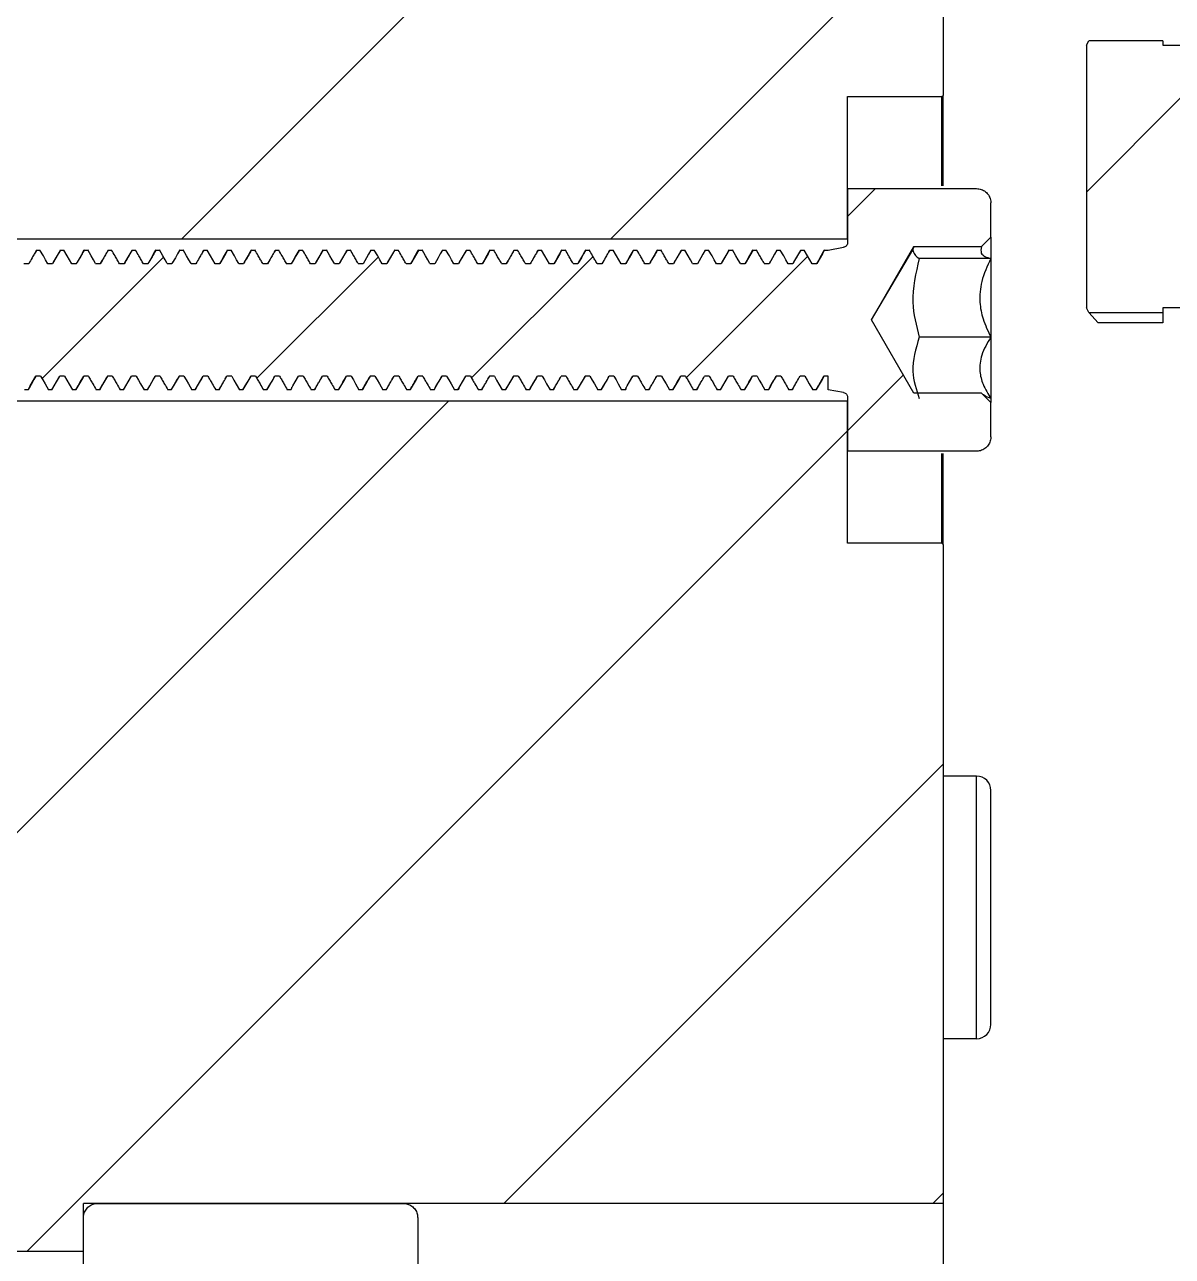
# Model space of a CAD drawing. Header units: millimetres. Extents: x 2 to 1187, y 2 to 839.
# Drawn here: x 782.68 to 794.7, y 735.56 to 748.45 of the extents above; entities that cross this region are included whole.
import ezdxf

# ---------------------------------------------------------------- set-up
doc = ezdxf.new("R2010")
doc.units = ezdxf.units.MM

# ---------------------------------------------------------------- blocks, each defined once
blk = doc.blocks.new('SW_HATCH_5')
at = {"color": 0, "linetype": 'Continuous', "lineweight": 18}
for p, q in [((-41.592, -1.181), (-49.561, -9.15)), ((-41.592, -5.671), (-45.071, -9.15)), ((-39.092, -7.661), (-40.092, -8.661)), ((-42.301, -8.625), (-42.592, -8.916)), ((-49.755, -9.344), (-51.023, -10.612)), ((-47.508, -9.342), (-48.776, -10.61)), ((-45.259, -9.338), (-46.528, -10.607)), ((-43.011, -9.335), (-44.279, -10.603)), ((-42.009, -10.578), (-42.592, -11.161)), ((-46.771, -10.85), (-51.592, -15.671)), ((-42.592, -11.161), (-51.181, -19.75)), ((-41.592, -14.652), (-46.191, -19.25)), ((-41.592, -19.142), (-41.701, -19.25))]:
    blk.add_line(p, q, dxfattribs=at)

msp = doc.modelspace()

# ---------------------------------------------------------------- linework, layer by layer
at = {"color": 7, "linetype": 'Continuous', "lineweight": 25}
for p, q in [((792.2982, 755.3621), (792.2982, 747.7123)), ((793.7981, 748.237), (793.825, 748.2835)), ((793.7981, 748.237), (793.7981, 745.4871)), ((794.5981, 748.2835), (793.825, 748.2835)), ((794.5981, 748.2835), (794.5981, 748.237)), ((794.5981, 748.237), (794.7981, 748.237)), ((791.2981, 747.6998), (792.2856, 747.6998)), ((791.2981, 746.2121), (791.2981, 747.6998)), ((792.2856, 747.6998), (792.2982, 747.7123)), ((792.2856, 746.7648), (792.2856, 747.6998)), ((792.2982, 746.7649), (792.2982, 747.7123)), ((791.2981, 746.7371), (791.2981, 746.1716)), ((791.2981, 746.7371), (792.6482, 746.7371)), ((792.7982, 746.2281), (792.7982, 746.5871)), ((782.2982, 746.2121), (791.2981, 746.2121)), ((792.6992, 746.1291), (792.7982, 746.2281)), ((792.7982, 746.2281), (792.7982, 746.0045)), ((782.808, 746.0938), (782.8437, 746.0938)), ((783.058, 746.0938), (783.0937, 746.0938)), ((783.308, 746.0938), (783.3436, 746.0938)), ((783.558, 746.0938), (783.5937, 746.0938)), ((783.8079, 746.0938), (783.8437, 746.0938)), ((784.058, 746.0938), (784.0936, 746.0938)), ((784.308, 746.0938), (784.3436, 746.0938)), ((784.558, 746.0938), (784.5937, 746.0938)), ((784.808, 746.0938), (784.8436, 746.0938)), ((785.058, 746.0938), (785.0936, 746.0938)), ((785.308, 746.0938), (785.3437, 746.0938)), ((785.5579, 746.0938), (785.5937, 746.0938)), ((785.808, 746.0938), (785.8436, 746.0938)), ((786.058, 746.0938), (786.0936, 746.0938)), ((786.308, 746.0938), (786.3437, 746.0938)), ((786.558, 746.0938), (786.5936, 746.0938)), ((786.808, 746.0938), (786.8436, 746.0938)), ((787.058, 746.0938), (787.0937, 746.0938)), ((787.3079, 746.0938), (787.3437, 746.0938)), ((787.558, 746.0938), (787.5936, 746.0938)), ((787.808, 746.0938), (787.8436, 746.0938)), ((788.058, 746.0938), (788.0937, 746.0938)), ((788.308, 746.0938), (788.3436, 746.0938)), ((788.558, 746.0938), (788.5936, 746.0938)), ((788.808, 746.0938), (788.8437, 746.0938)), ((789.0579, 746.0938), (789.0937, 746.0938)), ((789.308, 746.0938), (789.3436, 746.0938)), ((789.558, 746.0938), (789.5936, 746.0938)), ((789.808, 746.0938), (789.8437, 746.0938)), ((790.058, 746.0938), (790.0936, 746.0938)), ((790.308, 746.0938), (790.3436, 746.0938)), ((790.558, 746.0938), (790.5937, 746.0938)), ((790.808, 746.0938), (790.8437, 746.0938)), ((791.058, 746.0938), (791.0936, 746.0938)), ((791.0947, 746.0938), (791.2568, 746.1224)), ((791.5482, 745.362), (791.991, 746.1291)), ((791.5482, 745.362), (791.9812, 746.0953)), ((791.991, 746.1291), (792.6992, 746.1291)), ((792.7982, 746.0045), (792.0481, 746.0045)), ((792.7982, 746.0045), (792.7982, 745.1803)), ((782.6761, 745.9509), (782.7256, 745.9509)), ((782.7322, 745.9615), (782.7258, 745.9506)), ((782.9262, 745.9509), (782.9755, 745.9509)), ((783.1761, 745.9509), (783.2255, 745.9509)), ((783.4261, 745.9509), (783.4755, 745.9509)), ((783.4962, 745.986), (783.4754, 745.9509)), ((783.6761, 745.9509), (783.7255, 745.9509)), ((783.9263, 745.9509), (783.9754, 745.9509)), ((784.1761, 745.9509), (784.2255, 745.9509)), ((784.2359, 745.969), (784.2252, 745.9509)), ((784.4261, 745.9509), (784.4756, 745.9509)), ((784.4789, 745.9559), (784.4758, 745.9506)), ((784.6762, 745.9509), (784.7255, 745.9509)), ((784.9261, 745.9509), (784.9755, 745.9509)), ((785.1761, 745.9509), (785.2255, 745.9509)), ((785.2451, 745.9841), (785.2255, 745.9509)), ((785.4261, 745.9509), (785.4755, 745.9509)), ((785.6761, 745.9509), (785.7255, 745.9509)), ((785.9261, 745.9509), (785.9755, 745.9509)), ((785.9896, 745.9752), (785.9752, 745.9509)), ((786.1761, 745.9509), (786.2256, 745.9509)), ((786.2259, 745.9506), (786.2256, 745.9501)), ((786.4262, 745.9509), (786.4755, 745.9509)), ((786.6761, 745.9509), (786.7255, 745.9509)), ((786.9261, 745.9509), (786.9755, 745.9509)), ((786.9934, 745.9811), (786.9755, 745.9508)), ((787.1761, 745.9509), (787.2255, 745.9509)), ((787.4261, 745.9509), (787.4755, 745.9509)), ((787.6761, 745.9509), (787.7255, 745.9509)), ((787.7425, 745.9802), (787.7252, 745.9509)), ((787.9261, 745.9509), (787.9756, 745.9509)), ((788.1761, 745.9509), (788.2255, 745.9509)), ((788.4261, 745.9509), (788.4755, 745.9509)), ((788.6761, 745.9509), (788.7255, 745.9509)), ((788.7413, 745.9774), (788.7256, 745.9507)), ((788.9262, 745.9509), (788.9755, 745.9509)), ((789.176, 745.9509), (789.2255, 745.9509)), ((789.4261, 745.9509), (789.4755, 745.9509)), ((789.4946, 745.9838), (789.4753, 745.9509)), ((789.6761, 745.9509), (789.7256, 745.9509)), ((789.9261, 745.9509), (789.9755, 745.9509)), ((790.1761, 745.9509), (790.2255, 745.9509)), ((790.4261, 745.9509), (790.4755, 745.9509)), ((790.4888, 745.9731), (790.4756, 745.9507)), ((790.6762, 745.9509), (790.7255, 745.9509)), ((790.926, 745.9509), (790.9755, 745.9509)), ((793.825, 745.4406), (793.7981, 745.4871)), ((794.7981, 745.4871), (794.5981, 745.4871)), ((794.5981, 745.4871), (794.5981, 745.4406)), ((791.991, 744.595), (791.5482, 745.362)), ((793.825, 745.4406), (794.5981, 745.4406)), ((793.921, 745.3307), (793.825, 745.4406)), ((794.5981, 745.4406), (794.5981, 745.3307)), ((794.5981, 745.3307), (793.921, 745.3307)), ((792.7982, 745.1803), (792.0481, 745.1803)), ((792.7982, 745.1803), (792.7982, 744.5379)), ((782.8506, 744.7732), (782.8012, 744.7732)), ((783.036, 744.7479), (783.0511, 744.7734)), ((783.1005, 744.7732), (783.0511, 744.7732)), ((783.3505, 744.7732), (783.3011, 744.7732)), ((783.6005, 744.7732), (783.5511, 744.7732)), ((783.8505, 744.7732), (783.8012, 744.7732)), ((784.0335, 744.7428), (784.0514, 744.7732)), ((784.1005, 744.7732), (784.0511, 744.7732)), ((784.3505, 744.7732), (784.3011, 744.7732)), ((784.6007, 744.7732), (784.5512, 744.7732)), ((784.7838, 744.7439), (784.8011, 744.7734)), ((784.8505, 744.7732), (784.8011, 744.7732)), ((785.1005, 744.7732), (785.0511, 744.7732)), ((785.3505, 744.7732), (785.3011, 744.7732)), ((785.6005, 744.7732), (785.5512, 744.7732)), ((785.7862, 744.7473), (785.8014, 744.7732)), ((785.8505, 744.7732), (785.8011, 744.7732)), ((786.1005, 744.7732), (786.0511, 744.7732)), ((786.3506, 744.7732), (786.3012, 744.7732)), ((786.5319, 744.7407), (786.5512, 744.7733)), ((786.6005, 744.7732), (786.5511, 744.7732)), ((786.8505, 744.7732), (786.8011, 744.7732)), ((787.1005, 744.7732), (787.0511, 744.7732)), ((787.2986, 744.7698), (787.3008, 744.7735)), ((787.3505, 744.7732), (787.3012, 744.7732)), ((787.5397, 744.7532), (787.5514, 744.7732)), ((787.6005, 744.7732), (787.5511, 744.7732)), ((787.8505, 744.7732), (787.8011, 744.7732)), ((788.1005, 744.7732), (788.0512, 744.7732)), ((788.2807, 744.7385), (788.3012, 744.7732)), ((788.3505, 744.7732), (788.3011, 744.7732)), ((788.6005, 744.7732), (788.5511, 744.7732)), ((788.8505, 744.7732), (788.8011, 744.7732)), ((789.0454, 744.7642), (789.0509, 744.7735)), ((789.1005, 744.7732), (789.0512, 744.7732)), ((789.2938, 744.7603), (789.3014, 744.7732)), ((789.3505, 744.7732), (789.3011, 744.7732)), ((789.6005, 744.7732), (789.5511, 744.7732)), ((789.8505, 744.7732), (789.8012, 744.7732)), ((790.0301, 744.7374), (790.0512, 744.7732)), ((790.1005, 744.7732), (790.0511, 744.7732)), ((790.3505, 744.7732), (790.3011, 744.7732)), ((790.6005, 744.7732), (790.5511, 744.7732)), ((790.7923, 744.7588), (790.8009, 744.7735)), ((790.8505, 744.7732), (790.8011, 744.7732)), ((791.0947, 744.7732), (791.0511, 744.7732)), ((791.0947, 744.6303), (791.0947, 744.7732)), ((782.7187, 744.6303), (782.683, 744.6303)), ((782.9688, 744.6303), (782.933, 744.6303)), ((783.2186, 744.6303), (783.183, 744.6303)), ((783.4686, 744.6303), (783.433, 744.6303)), ((783.7187, 744.6303), (783.683, 744.6303)), ((783.9687, 744.6303), (783.9329, 744.6303)), ((784.2186, 744.6303), (784.183, 744.6303)), ((784.4686, 744.6303), (784.433, 744.6303)), ((784.7188, 744.6303), (784.683, 744.6303)), ((784.9686, 744.6303), (784.933, 744.6303)), ((785.2186, 744.6303), (785.183, 744.6303)), ((785.4687, 744.6303), (785.433, 744.6303)), ((785.7186, 744.6303), (785.6829, 744.6303)), ((785.9686, 744.6303), (785.933, 744.6303)), ((786.2186, 744.6303), (786.183, 744.6303)), ((786.4687, 744.6303), (786.433, 744.6303)), ((786.7186, 744.6303), (786.683, 744.6303)), ((786.9686, 744.6303), (786.933, 744.6303)), ((787.2187, 744.6303), (787.183, 744.6303)), ((787.4686, 744.6303), (787.4329, 744.6303)), ((787.7186, 744.6303), (787.683, 744.6303)), ((787.9686, 744.6303), (787.933, 744.6303)), ((788.2187, 744.6303), (788.183, 744.6303)), ((788.4686, 744.6303), (788.433, 744.6303)), ((788.7186, 744.6303), (788.683, 744.6303)), ((788.9687, 744.6303), (788.933, 744.6303)), ((789.2186, 744.6303), (789.183, 744.6303)), ((789.4686, 744.6303), (789.433, 744.6303)), ((789.7186, 744.6303), (789.683, 744.6303)), ((789.9687, 744.6303), (789.933, 744.6303)), ((790.2186, 744.6303), (790.183, 744.6303)), ((790.4687, 744.6303), (790.433, 744.6303)), ((790.7187, 744.6303), (790.683, 744.6303)), ((790.9686, 744.6303), (790.933, 744.6303)), ((791.2568, 744.6017), (791.0947, 744.6303)), ((792.6992, 744.595), (791.991, 744.595)), ((792.7982, 744.496), (792.6992, 744.595)), ((791.2981, 744.5121), (782.2982, 744.5121)), ((791.2981, 744.5525), (791.2981, 743.9871)), ((791.2981, 743.0243), (791.2981, 744.5121)), ((792.7982, 744.5379), (792.7982, 744.496)), ((792.7982, 744.1371), (792.7982, 744.496)), ((792.6482, 743.9871), (791.2981, 743.9871)), ((792.2856, 743.0243), (792.2856, 743.9643)), ((792.2982, 743.0118), (792.2982, 743.9639)), ((792.2856, 743.0243), (791.2981, 743.0243)), ((792.2982, 743.0118), (792.2856, 743.0243)), ((792.2982, 743.0118), (792.2982, 736.112)), ((792.6482, 740.5863), (792.2982, 740.5863)), ((792.6482, 737.8363), (792.6482, 740.5863)), ((792.7982, 737.9863), (792.7982, 740.4363)), ((792.6482, 737.8363), (792.2982, 737.8363)), ((792.2982, 736.112), (783.2982, 736.112)), ((783.2982, 735.6121), (783.2982, 736.112)), ((783.4481, 736.112), (786.6482, 736.112)), ((792.2982, 736.112), (792.2982, 731.8621)), ((783.2982, 735.212), (783.2982, 735.9621)), ((786.7982, 735.9621), (786.7982, 735.212)), ((782.2982, 735.6121), (783.2982, 735.6121))]:
    msp.add_line(p, q, dxfattribs=at)
at = {"color": 7, "linetype": 'Continuous', "lineweight": 25, "flags": 128}
for points in [[(782.9261, 745.95), (782.9026, 745.9907), (782.8791, 746.0314), (782.8437, 746.0927)], [(783.058, 746.0938), (783.0344, 746.053), (783.0109, 746.0123), (782.9755, 745.9509)], [(783.1761, 745.9507), (783.1526, 745.9915), (783.1291, 746.0322), (783.0936, 746.0936)], [(783.4261, 745.9519), (783.4026, 745.9926), (783.3792, 746.0334), (783.3436, 746.095)], [(784.1761, 745.9516), (784.1526, 745.9924), (784.1291, 746.0331), (784.0936, 746.0946)], [(784.308, 746.094), (784.2845, 746.0533), (784.261, 746.0125), (784.2255, 745.9511)], [(784.4262, 745.9512), (784.4027, 745.992), (784.3792, 746.0327), (784.3437, 746.0942)], [(784.6761, 745.95), (784.6526, 745.9907), (784.6291, 746.0314), (784.5937, 746.0926)], [(784.808, 746.0939), (784.7844, 746.0532), (784.7609, 746.0125), (784.7255, 745.951)], [(784.9261, 745.9509), (784.9026, 745.9916), (784.8791, 746.0323), (784.8436, 746.0937)], [(785.808, 746.0949), (785.7845, 746.0541), (785.761, 746.0134), (785.7255, 745.9518)], [(785.9261, 745.9517), (785.9026, 745.9924), (785.8791, 746.0332), (785.8436, 746.0948)], [(786.058, 746.0938), (786.0345, 746.0531), (786.011, 746.0124), (785.9755, 745.951)], [(786.308, 746.0926), (786.2844, 746.0519), (786.2609, 746.0112), (786.2255, 745.95)], [(786.4261, 745.95), (786.4026, 745.9907), (786.379, 746.0314), (786.3436, 746.0926)], [(786.558, 746.0941), (786.5344, 746.0533), (786.5109, 746.0126), (786.4755, 745.9511)], [(786.808, 746.0947), (786.7845, 746.054), (786.761, 746.0133), (786.7255, 745.9517)], [(786.9261, 745.9518), (786.9027, 745.9925), (786.8792, 746.0333), (786.8437, 746.0949)], [(787.058, 746.0929), (787.0345, 746.0521), (787.0109, 746.0114), (786.9755, 745.9502)], [(787.1762, 745.9503), (787.1526, 745.991), (787.1291, 746.0317), (787.0937, 746.093)], [(787.308, 746.0931), (787.2844, 746.0524), (787.2609, 746.0117), (787.2255, 745.9504)], [(787.558, 746.0949), (787.5345, 746.0542), (787.511, 746.0135), (787.4755, 745.9518)], [(788.1761, 745.95), (788.1526, 745.9907), (788.129, 746.0314), (788.0936, 746.0926)], [(788.308, 746.0942), (788.2844, 746.0535), (788.2609, 746.0128), (788.2255, 745.9513)], [(788.558, 746.0946), (788.5345, 746.0539), (788.511, 746.0131), (788.4755, 745.9516)], [(788.9262, 745.9502), (788.9026, 745.9909), (788.8791, 746.0316), (788.8437, 746.0929)], [(789.058, 746.0933), (789.0344, 746.0526), (789.0109, 746.0118), (788.9755, 745.9505)], [(789.558, 746.0935), (789.5345, 746.0528), (789.511, 746.0121), (789.4755, 745.9507)], [(789.6762, 745.9509), (789.6527, 745.9916), (789.6291, 746.0323), (789.5937, 746.0937)], [(789.808, 746.0927), (789.7844, 746.0519), (789.7609, 746.0112), (789.7255, 745.95)], [(789.9261, 745.95), (789.9026, 745.9907), (789.879, 746.0314), (789.8436, 746.0926)], [(790.058, 746.0944), (790.0345, 746.0536), (790.011, 746.0129), (789.9755, 745.9514)], [(790.1761, 745.9512), (790.1526, 745.992), (790.1291, 746.0327), (790.0936, 746.0942)], [(790.308, 746.0945), (790.2845, 746.0537), (790.261, 746.013), (790.2255, 745.9515)], [(790.558, 746.0927), (790.5345, 746.052), (790.5109, 746.0113), (790.4755, 745.95)], [(790.6762, 745.9501), (790.6526, 745.9908), (790.6291, 746.0315), (790.5937, 746.0928)], [(790.808, 746.0934), (790.7844, 746.0527), (790.7609, 746.012), (790.7255, 745.9506)], [(790.9261, 745.9504), (790.9026, 745.9912), (790.879, 746.0319), (790.8436, 746.0932)], [(791.058, 746.0949), (791.0345, 746.0542), (791.011, 746.0135), (790.9755, 745.9518)], [(782.7187, 744.6308), (782.7422, 744.6715), (782.7657, 744.7122), (782.8012, 744.7736)], [(782.8505, 744.7739), (782.874, 744.7332), (782.8976, 744.6925), (782.933, 744.6312)], [(782.9686, 744.6314), (782.9922, 744.6721), (783.0157, 744.7128), (783.0511, 744.774)], [(783.1005, 744.7724), (783.124, 744.7317), (783.1475, 744.6909), (783.183, 744.6294)], [(783.2186, 744.6295), (783.2421, 744.6703), (783.2656, 744.711), (783.3011, 744.7725)], [(783.7187, 744.6315), (783.7422, 744.6722), (783.7657, 744.7129), (783.8011, 744.7741)], [(783.8505, 744.7731), (783.874, 744.7324), (783.8975, 744.6917), (783.933, 744.6303)], [(783.9686, 744.6305), (783.9921, 744.6712), (784.0156, 744.7119), (784.0511, 744.7733)], [(784.3505, 744.7738), (784.3741, 744.7331), (784.3976, 744.6924), (784.433, 744.6311)], [(784.4687, 744.6309), (784.4922, 744.6716), (784.5157, 744.7124), (784.5512, 744.7737)], [(784.8505, 744.7723), (784.874, 744.7316), (784.8975, 744.6909), (784.933, 744.6293)], [(784.9686, 744.6294), (784.9921, 744.6701), (785.0156, 744.7109), (785.0511, 744.7725)], [(785.2187, 744.63), (785.2422, 744.6707), (785.2657, 744.7114), (785.3012, 744.7729)], [(785.4686, 744.6315), (785.4922, 744.6722), (785.5157, 744.7129), (785.5511, 744.7741)], [(785.9687, 744.6292), (785.9921, 744.6699), (786.0156, 744.7107), (786.0511, 744.7723)], [(786.1005, 744.7739), (786.1241, 744.7332), (786.1476, 744.6925), (786.183, 744.6312)], [(786.3505, 744.7738), (786.374, 744.733), (786.3975, 744.6923), (786.433, 744.631)], [(786.9687, 744.6301), (786.9922, 744.6709), (787.0157, 744.7116), (787.0512, 744.773)], [(787.1005, 744.7741), (787.124, 744.7334), (787.1476, 744.6927), (787.183, 744.6315)], [(787.2186, 744.6315), (787.2422, 744.6722), (787.2657, 744.7129), (787.3011, 744.7742)], [(787.6005, 744.7725), (787.624, 744.7317), (787.6475, 744.691), (787.683, 744.6294)], [(787.7187, 744.6293), (787.7421, 744.67), (787.7656, 744.7108), (787.8012, 744.7723)], [(788.1005, 744.7737), (788.124, 744.7329), (788.1475, 744.6922), (788.183, 744.6309)], [(788.4686, 744.6292), (788.4921, 744.6699), (788.5156, 744.7107), (788.5511, 744.7723)], [(788.6005, 744.7733), (788.6241, 744.7326), (788.6476, 744.6919), (788.683, 744.6305)], [(788.7187, 744.6303), (788.7422, 744.671), (788.7657, 744.7118), (788.8012, 744.7732)], [(788.8505, 744.7741), (788.874, 744.7334), (788.8976, 744.6927), (788.933, 744.6315)], [(788.9686, 744.6315), (788.9922, 744.6722), (789.0157, 744.7129), (789.0511, 744.7741)], [(789.3505, 744.7726), (789.374, 744.7318), (789.3975, 744.6911), (789.433, 744.6296)], [(789.4687, 744.6294), (789.4922, 744.6701), (789.5157, 744.7109), (789.5512, 744.7724)], [(789.9686, 744.6309), (789.9921, 744.6717), (790.0157, 744.7124), (790.0511, 744.7737)], [(790.2186, 744.6291), (790.2421, 744.6699), (790.2656, 744.7106), (790.3011, 744.7722)], [(790.3505, 744.7735), (790.3741, 744.7327), (790.3976, 744.692), (790.433, 744.6307)], [(790.4687, 744.6305), (790.4922, 744.6712), (790.5157, 744.7119), (790.5512, 744.7733)], [(790.8505, 744.7727), (790.874, 744.7319), (790.8975, 744.6912), (790.933, 744.6297)], [(790.9686, 744.6299), (790.9921, 744.6706), (791.0156, 744.7114), (791.0511, 744.7729)]]:
    msp.add_lwpolyline(points, dxfattribs=at)
at = {"color": 7, "linetype": 'Continuous', "lineweight": 18}
msp.add_arc((812.2981, 724.362), 54.5814, 135.29029, 248.5047, dxfattribs=at)
at = {"color": 7, "linetype": 'Continuous', "lineweight": 25}
for centre, start, end in [((792.6481, 740.4363), 0.00255, 89.99389), ((792.6481, 737.9863), 270.00611, 359.99175)]:
    msp.add_arc(centre, 0.15, start, end, dxfattribs=at)
for points, knots in [([(792.6482, 746.7371), (792.665, 746.7354), (792.6987, 746.7321), (792.7436, 746.7063), (792.7776, 746.6682), (792.7956, 746.626), (792.7974, 746.5981), (792.7982, 746.5871)], [0, 0, 0, 0, 0.21427254, 0.42899247, 0.6436838, 0.85836674, 1, 1, 1, 1]), ([(791.2981, 746.1716), (791.2977, 746.1667), (791.2968, 746.1562), (791.2892, 746.1415), (791.277, 746.1296), (791.2652, 746.1241), (791.2583, 746.1227), (791.2568, 746.1224)], [0, 0, 0, 0, 0.2112608, 0.4527611, 0.6942004, 0.935627, 1, 1, 1, 1]), ([(782.808, 746.0926), (782.8001, 746.079), (782.7844, 746.0519), (782.757, 746.0043), (782.7373, 745.9704), (782.7255, 745.95)], [0, 0, 0, 0, 0.2853939, 0.5708661, 1, 1, 1, 1]), ([(782.7989, 746.073), (782.7991, 746.0745), (782.8, 746.0821), (782.8044, 746.0886), (782.808, 746.0938)], [0, 0, 0, 0, 0.19290641, 1, 1, 1, 1]), ([(783.0546, 746.0905), (783.0407, 746.0665), (783.0137, 746.02), (782.9866, 745.9735), (782.9735, 745.9509)], [0, 0, 0, 0, 0.5149033, 1, 1, 1, 1]), ([(783.3044, 746.0919), (783.2905, 746.0679), (783.2633, 746.0209), (783.236, 745.9739), (783.2227, 745.9509)], [0, 0, 0, 0, 0.5102755, 1, 1, 1, 1]), ([(783.308, 746.0949), (783.3002, 746.0813), (783.2845, 746.0542), (783.257, 746.0065), (783.2373, 745.9724), (783.2255, 745.9518)], [0, 0, 0, 0, 0.284712, 0.5695022, 1, 1, 1, 1]), ([(783.558, 746.0931), (783.5502, 746.0795), (783.5345, 746.0523), (783.507, 746.0048), (783.4873, 745.9708), (783.4755, 745.9503)], [0, 0, 0, 0, 0.2853042, 0.5705302, 1, 1, 1, 1]), ([(783.5489, 746.0725), (783.5491, 746.0742), (783.5499, 746.082), (783.5544, 746.0886), (783.558, 746.0938)], [0, 0, 0, 0, 0.2129232, 1, 1, 1, 1]), ([(783.6762, 745.9505), (783.6683, 745.964), (783.6526, 745.9912), (783.6251, 746.0388), (783.6055, 746.0728), (783.5937, 746.0932)], [0, 0, 0, 0, 0.28519233, 0.57046291, 1, 1, 1, 1]), ([(783.8043, 746.0896), (783.7904, 746.0656), (783.7636, 746.0194), (783.7367, 745.9732), (783.7237, 745.9509)], [0, 0, 0, 0, 0.5177714, 1, 1, 1, 1]), ([(783.808, 746.0929), (783.8001, 746.0793), (783.7844, 746.0522), (783.7569, 746.0046), (783.7373, 745.9706), (783.7255, 745.9502)], [0, 0, 0, 0, 0.2853042, 0.5706868, 1, 1, 1, 1]), ([(783.9261, 745.9501), (783.9183, 745.9637), (783.9026, 745.9908), (783.8751, 746.0384), (783.8554, 746.0724), (783.8436, 746.0928)], [0, 0, 0, 0, 0.2854162, 0.5707541, 1, 1, 1, 1]), ([(784.0546, 746.0917), (784.0407, 746.0677), (784.0135, 746.0207), (783.9863, 745.9738), (783.973, 745.9509)], [0, 0, 0, 0, 0.5112927, 1, 1, 1, 1]), ([(784.058, 746.0948), (784.0501, 746.0812), (784.0345, 746.0541), (784.007, 746.0064), (783.9873, 745.9723), (783.9755, 745.9517)], [0, 0, 0, 0, 0.2847678, 0.5696138, 1, 1, 1, 1]), ([(784.2989, 746.0727), (784.2991, 746.0743), (784.2999, 746.0821), (784.3044, 746.0886), (784.308, 746.0938)], [0, 0, 0, 0, 0.2073283, 1, 1, 1, 1]), ([(784.558, 746.0926), (784.5501, 746.079), (784.5344, 746.0519), (784.507, 746.0043), (784.4873, 745.9704), (784.4755, 745.95)], [0, 0, 0, 0, 0.2854162, 0.5709107, 1, 1, 1, 1]), ([(784.5489, 746.0734), (784.5491, 746.0747), (784.5501, 746.0822), (784.5545, 746.0886), (784.558, 746.0938)], [0, 0, 0, 0, 0.1797095, 1, 1, 1, 1]), ([(784.8046, 746.0907), (784.7907, 746.0667), (784.7637, 746.0201), (784.7366, 745.9735), (784.7235, 745.9509)], [0, 0, 0, 0, 0.5143592, 1, 1, 1, 1]), ([(785.0543, 746.0918), (785.0404, 746.0679), (785.0132, 746.0209), (784.986, 745.9739), (784.9726, 745.9509)], [0, 0, 0, 0, 0.5104453, 1, 1, 1, 1]), ([(785.058, 746.0948), (785.0502, 746.0813), (785.0345, 746.0541), (785.007, 746.0064), (784.9874, 745.9723), (784.9755, 745.9518)], [0, 0, 0, 0, 0.2848124, 0.569558, 1, 1, 1, 1]), ([(785.1761, 745.9518), (785.1683, 745.9654), (785.1527, 745.9926), (785.1251, 746.0403), (785.1055, 746.0744), (785.0937, 746.0949)], [0, 0, 0, 0, 0.28476793, 0.56946897, 1, 1, 1, 1]), ([(785.308, 746.0929), (785.3002, 746.0794), (785.2845, 746.0522), (785.257, 746.0047), (785.2373, 745.9707), (785.2255, 745.9502)], [0, 0, 0, 0, 0.28528191, 0.57064209, 1, 1, 1, 1]), ([(785.2989, 746.0725), (785.2991, 746.0741), (785.2999, 746.082), (785.3044, 746.0886), (785.308, 746.0938)], [0, 0, 0, 0, 0.2133006, 1, 1, 1, 1]), ([(785.4262, 745.9504), (785.4183, 745.9639), (785.4026, 745.9911), (785.3751, 746.0387), (785.3555, 746.0727), (785.3437, 746.0931)], [0, 0, 0, 0, 0.285226, 0.5705302, 1, 1, 1, 1]), ([(785.5544, 746.0897), (785.5405, 746.0657), (785.5136, 746.0195), (785.4867, 745.9732), (785.4737, 745.9509)], [0, 0, 0, 0, 0.517417, 1, 1, 1, 1]), ([(785.558, 746.093), (785.5501, 746.0794), (785.5344, 746.0523), (785.5069, 746.0047), (785.4873, 745.9707), (785.4755, 745.9503)], [0, 0, 0, 0, 0.2852819, 0.5706308, 1, 1, 1, 1]), ([(785.6761, 745.9502), (785.6683, 745.9638), (785.6526, 745.9909), (785.6251, 746.0385), (785.6054, 746.0725), (785.5936, 746.0929)], [0, 0, 0, 0, 0.2853156, 0.5706981, 1, 1, 1, 1]), ([(785.8046, 746.0918), (785.7907, 746.0678), (785.7635, 746.0208), (785.7363, 745.9739), (785.7229, 745.9509)], [0, 0, 0, 0, 0.5109215, 1, 1, 1, 1]), ([(786.0489, 746.0727), (786.0491, 746.0743), (786.0499, 746.0821), (786.0544, 746.0886), (786.058, 746.0938)], [0, 0, 0, 0, 0.2088441, 1, 1, 1, 1]), ([(786.1762, 745.9511), (786.1683, 745.9647), (786.1527, 745.9918), (786.1252, 746.0395), (786.1055, 746.0736), (786.0937, 746.094)], [0, 0, 0, 0, 0.28496874, 0.5700157, 1, 1, 1, 1]), ([(786.2989, 746.0725), (786.2991, 746.0742), (786.2999, 746.082), (786.3044, 746.0886), (786.308, 746.0938)], [0, 0, 0, 0, 0.2082487, 1, 1, 1, 1]), ([(786.5546, 746.0909), (786.5407, 746.0669), (786.5137, 746.0202), (786.4866, 745.9736), (786.4734, 745.9509)], [0, 0, 0, 0, 0.5138108, 1, 1, 1, 1]), ([(786.6761, 745.951), (786.6683, 745.9646), (786.6526, 745.9917), (786.6251, 746.0393), (786.6054, 746.0734), (786.5936, 746.0939)], [0, 0, 0, 0, 0.2851028, 0.5701274, 1, 1, 1, 1]), ([(786.8042, 746.0917), (786.7903, 746.0678), (786.7632, 746.0208), (786.7359, 745.9739), (786.7226, 745.9509)], [0, 0, 0, 0, 0.5106868, 1, 1, 1, 1]), ([(787.0489, 746.0724), (787.0491, 746.0741), (787.0499, 746.0819), (787.0544, 746.0886), (787.058, 746.0938)], [0, 0, 0, 0, 0.2148026, 1, 1, 1, 1]), ([(787.3044, 746.0898), (787.2905, 746.0659), (787.2636, 746.0196), (787.2367, 745.9733), (787.2237, 745.9509)], [0, 0, 0, 0, 0.5170329, 1, 1, 1, 1]), ([(787.4261, 745.9503), (787.4183, 745.9638), (787.4026, 745.991), (787.3751, 746.0386), (787.3554, 746.0726), (787.3436, 746.093)], [0, 0, 0, 0, 0.2852819, 0.5706308, 1, 1, 1, 1]), ([(787.5545, 746.0919), (787.5407, 746.0679), (787.5134, 746.0209), (787.4862, 745.9739), (787.4729, 745.9509)], [0, 0, 0, 0, 0.51060884, 1, 1, 1, 1]), ([(787.6761, 745.9518), (787.6683, 745.9654), (787.6526, 745.9925), (787.6251, 746.0402), (787.6055, 746.0743), (787.5936, 746.0949)], [0, 0, 0, 0, 0.2847455, 0.569558, 1, 1, 1, 1]), ([(787.808, 746.0937), (787.8002, 746.0801), (787.7845, 746.0529), (787.757, 746.0053), (787.7374, 745.9713), (787.7255, 745.9508)], [0, 0, 0, 0, 0.2851587, 0.5702392, 1, 1, 1, 1]), ([(787.7989, 746.0727), (787.7991, 746.0743), (787.7999, 746.082), (787.8044, 746.0886), (787.808, 746.0938)], [0, 0, 0, 0, 0.20922989, 1, 1, 1, 1]), ([(787.9262, 745.951), (787.9183, 745.9646), (787.9027, 745.9917), (787.8752, 746.0394), (787.8555, 746.0734), (787.8437, 746.0939)], [0, 0, 0, 0, 0.2850805, 0.5700829, 1, 1, 1, 1]), ([(788.058, 746.0926), (788.0501, 746.0791), (788.0344, 746.0519), (788.0069, 746.0044), (787.9873, 745.9704), (787.9755, 745.95)], [0, 0, 0, 0, 0.2853939, 0.5708661, 1, 1, 1, 1]), ([(788.0489, 746.0731), (788.0491, 746.0745), (788.05, 746.0821), (788.0544, 746.0886), (788.058, 746.0938)], [0, 0, 0, 0, 0.1893501, 1, 1, 1, 1]), ([(788.3046, 746.091), (788.2907, 746.0671), (788.2636, 746.0203), (788.2365, 745.9737), (788.2233, 745.9509)], [0, 0, 0, 0, 0.5132247, 1, 1, 1, 1]), ([(788.4261, 745.9511), (788.4183, 745.9647), (788.4026, 745.9918), (788.3751, 746.0395), (788.3554, 746.0735), (788.3436, 746.094)], [0, 0, 0, 0, 0.28504695, 0.5700157, 1, 1, 1, 1]), ([(788.5542, 746.0916), (788.5403, 746.0676), (788.5131, 746.0207), (788.4859, 745.9738), (788.4726, 745.9509)], [0, 0, 0, 0, 0.5111568, 1, 1, 1, 1]), ([(788.6762, 745.9517), (788.6683, 745.9653), (788.6527, 745.9925), (788.6252, 746.0401), (788.6055, 746.0742), (788.5937, 746.0948)], [0, 0, 0, 0, 0.284846, 0.5696138, 1, 1, 1, 1]), ([(788.808, 746.0928), (788.8002, 746.0792), (788.7845, 746.0521), (788.757, 746.0045), (788.7373, 745.9705), (788.7255, 745.9501)], [0, 0, 0, 0, 0.2853379, 0.5707541, 1, 1, 1, 1]), ([(788.7989, 746.0724), (788.7991, 746.0741), (788.7999, 746.0819), (788.8044, 746.0886), (788.808, 746.0938)], [0, 0, 0, 0, 0.2158065, 1, 1, 1, 1]), ([(789.0545, 746.09), (789.0406, 746.066), (789.0137, 746.0197), (788.9867, 745.9733), (788.9737, 745.9509)], [0, 0, 0, 0, 0.5165788, 1, 1, 1, 1]), ([(789.1761, 745.9504), (789.1683, 745.9639), (789.1526, 745.9911), (789.1251, 746.0387), (789.1054, 746.0727), (789.0936, 746.0931)], [0, 0, 0, 0, 0.2853042, 0.5705302, 1, 1, 1, 1]), ([(789.3045, 746.0919), (789.2906, 746.0679), (789.2634, 746.0209), (789.2362, 745.9739), (789.2228, 745.9509)], [0, 0, 0, 0, 0.5103946, 1, 1, 1, 1]), ([(789.308, 746.095), (789.3002, 746.0814), (789.2845, 746.0542), (789.257, 746.0065), (789.2373, 745.9724), (789.2255, 745.9519)], [0, 0, 0, 0, 0.2846898, 0.5694464, 1, 1, 1, 1]), ([(789.4261, 745.9518), (789.4183, 745.9654), (789.4026, 745.9926), (789.3751, 746.0403), (789.3555, 746.0744), (789.3436, 746.0949)], [0, 0, 0, 0, 0.2847902, 0.5695022, 1, 1, 1, 1]), ([(789.5489, 746.0726), (789.5491, 746.0743), (789.5499, 746.082), (789.5544, 746.0886), (789.558, 746.0938)], [0, 0, 0, 0, 0.2096147, 1, 1, 1, 1]), ([(789.7989, 746.0737), (789.7991, 746.0749), (789.8002, 746.0823), (789.8044, 746.0886), (789.808, 746.0938)], [0, 0, 0, 0, 0.1706639, 1, 1, 1, 1]), ([(790.0546, 746.0912), (790.0407, 746.0672), (790.0136, 746.0204), (789.9865, 745.9737), (789.9733, 745.9509)], [0, 0, 0, 0, 0.5127256, 1, 1, 1, 1]), ([(790.3041, 746.0914), (790.2902, 746.0675), (790.2631, 746.0206), (790.2359, 745.9738), (790.2226, 745.9509)], [0, 0, 0, 0, 0.5116498, 1, 1, 1, 1]), ([(790.4262, 745.9516), (790.4183, 745.9652), (790.4027, 745.9924), (790.3752, 746.04), (790.3555, 746.0741), (790.3437, 746.0947)], [0, 0, 0, 0, 0.2848013, 0.5696808, 1, 1, 1, 1]), ([(790.5489, 746.0724), (790.5491, 746.0741), (790.5499, 746.0819), (790.5544, 746.0886), (790.558, 746.0938)], [0, 0, 0, 0, 0.21567705, 1, 1, 1, 1]), ([(790.8045, 746.0901), (790.7906, 746.0662), (790.7637, 746.0198), (790.7367, 745.9734), (790.7236, 745.9509)], [0, 0, 0, 0, 0.5160454, 1, 1, 1, 1]), ([(791.0545, 746.0919), (791.0406, 746.0679), (791.0134, 746.0209), (790.9861, 745.9739), (790.9728, 745.9509)], [0, 0, 0, 0, 0.5104874, 1, 1, 1, 1]), ([(792.0481, 746.0045), (792.0124, 745.8515), (791.948, 745.5757), (792.0173, 745.3022), (792.0481, 745.1803)], [0, 0, 0, 0, 0.5543435, 1, 1, 1, 1]), ([(791.991, 746.1291), (791.9879, 746.1229), (791.9824, 746.1122), (791.9815, 746.1003), (791.9812, 746.0953)], [0, 0, 0, 0, 0.5820705, 1, 1, 1, 1]), ([(791.9812, 746.0953), (791.9864, 746.0782), (791.998, 746.0404), (792.0304, 746.0172), (792.0481, 746.0045)], [0, 0, 0, 0, 0.4518669, 1, 1, 1, 1]), ([(792.7982, 746.0045), (792.7613, 745.9256), (792.6935, 745.7807), (792.6735, 745.5594), (792.7124, 745.3599), (792.768, 745.2435), (792.7982, 745.1803)], [0, 0, 0, 0, 0.300688, 0.5528361, 0.7572015, 1, 1, 1, 1]), ([(792.6992, 746.1291), (792.6953, 746.1049), (792.6848, 746.0386), (792.7542, 746.0177), (792.7982, 746.0045)], [0, 0, 0, 0, 0.3661868, 1, 1, 1, 1]), ([(792.0481, 745.1803), (792.0125, 745.061), (791.948, 744.8454), (792.0172, 744.6328), (792.0481, 744.5379)], [0, 0, 0, 0, 0.5534608, 1, 1, 1, 1]), ([(792.7982, 745.1803), (792.7614, 745.1196), (792.6949, 745.0101), (792.6732, 744.8326), (792.7137, 744.675), (792.7681, 744.5866), (792.7982, 744.5379)], [0, 0, 0, 0, 0.3050973, 0.5511812, 0.7523657, 1, 1, 1, 1]), ([(782.7222, 744.6341), (782.7361, 744.658), (782.763, 744.7044), (782.7899, 744.7508), (782.803, 744.7732)], [0, 0, 0, 0, 0.516466, 1, 1, 1, 1]), ([(783.2225, 744.6325), (783.2364, 744.6565), (783.2635, 744.7034), (783.2907, 744.7503), (783.304, 744.7732)], [0, 0, 0, 0, 0.5113078, 1, 1, 1, 1]), ([(783.3505, 744.773), (783.3584, 744.7594), (783.374, 744.7322), (783.4015, 744.6846), (783.4212, 744.6505), (783.433, 744.63)], [0, 0, 0, 0, 0.28502466, 0.56997112, 1, 1, 1, 1]), ([(783.4687, 744.6298), (783.4765, 744.6434), (783.4922, 744.6706), (783.5197, 744.7182), (783.5393, 744.7523), (783.5512, 744.7728)], [0, 0, 0, 0, 0.2848793, 0.5698369, 1, 1, 1, 1]), ([(783.472, 744.633), (783.4859, 744.657), (783.513, 744.7037), (783.5401, 744.7504), (783.5533, 744.7732)], [0, 0, 0, 0, 0.5131406, 1, 1, 1, 1]), ([(783.6005, 744.7742), (783.6083, 744.7606), (783.624, 744.7334), (783.6515, 744.6859), (783.6712, 744.6519), (783.683, 744.6315)], [0, 0, 0, 0, 0.2854722, 0.5708661, 1, 1, 1, 1]), ([(784.1005, 744.7723), (784.1083, 744.7587), (784.124, 744.7316), (784.1515, 744.6839), (784.1712, 744.6498), (784.183, 744.6292)], [0, 0, 0, 0, 0.2847343, 0.5695467, 1, 1, 1, 1]), ([(784.2187, 744.6291), (784.2265, 744.6427), (784.2421, 744.6699), (784.2696, 744.7176), (784.2893, 744.7517), (784.3011, 744.7722)], [0, 0, 0, 0, 0.284712, 0.5695022, 1, 1, 1, 1]), ([(784.2221, 744.6322), (784.236, 744.6562), (784.2632, 744.7032), (784.2904, 744.7502), (784.3038, 744.7732)], [0, 0, 0, 0, 0.5105509, 1, 1, 1, 1]), ([(784.4722, 744.6342), (784.4861, 744.6582), (784.513, 744.7045), (784.5399, 744.7508), (784.5529, 744.7732)], [0, 0, 0, 0, 0.5169199, 1, 1, 1, 1]), ([(784.6005, 744.7739), (784.6083, 744.7603), (784.624, 744.7331), (784.6515, 744.6856), (784.6712, 744.6516), (784.683, 744.6311)], [0, 0, 0, 0, 0.28536018, 0.57064209, 1, 1, 1, 1]), ([(784.7186, 744.6313), (784.7265, 744.6448), (784.7422, 744.672), (784.7697, 744.7195), (784.7893, 744.7535), (784.8011, 744.774)], [0, 0, 0, 0, 0.2853938, 0.5707094, 1, 1, 1, 1]), ([(784.9724, 744.6324), (784.9863, 744.6564), (785.0135, 744.7033), (785.0407, 744.7502), (785.054, 744.7732)], [0, 0, 0, 0, 0.5108375, 1, 1, 1, 1]), ([(785.1005, 744.7731), (785.1084, 744.7595), (785.124, 744.7324), (785.1515, 744.6847), (785.1712, 744.6507), (785.183, 744.6302)], [0, 0, 0, 0, 0.2850692, 0.5700716, 1, 1, 1, 1]), ([(785.222, 744.6332), (785.2359, 744.6572), (785.263, 744.7038), (785.2901, 744.7505), (785.3033, 744.7732)], [0, 0, 0, 0, 0.5136193, 1, 1, 1, 1]), ([(785.3505, 744.7742), (785.3583, 744.7606), (785.374, 744.7334), (785.4015, 744.6859), (785.4212, 744.6519), (785.433, 744.6315)], [0, 0, 0, 0, 0.2853939, 0.5708661, 1, 1, 1, 1]), ([(785.6005, 744.773), (785.6083, 744.7594), (785.624, 744.7323), (785.6515, 744.6846), (785.6711, 744.6506), (785.683, 744.6301)], [0, 0, 0, 0, 0.28504695, 0.5700157, 1, 1, 1, 1]), ([(785.7186, 744.6303), (785.7264, 744.6439), (785.7421, 744.671), (785.7696, 744.7187), (785.7893, 744.7527), (785.8011, 744.7732)], [0, 0, 0, 0, 0.2851251, 0.5701833, 1, 1, 1, 1]), ([(785.8505, 744.7724), (785.8583, 744.7588), (785.874, 744.7316), (785.9015, 744.6839), (785.9212, 744.6498), (785.933, 744.6293)], [0, 0, 0, 0, 0.2847678, 0.5696138, 1, 1, 1, 1]), ([(785.9721, 744.6323), (785.986, 744.6563), (786.0132, 744.7033), (786.0404, 744.7502), (786.0537, 744.7732)], [0, 0, 0, 0, 0.5107843, 1, 1, 1, 1]), ([(786.2187, 744.6311), (786.2265, 744.6446), (786.2422, 744.6718), (786.2697, 744.7193), (786.2894, 744.7533), (786.3012, 744.7738)], [0, 0, 0, 0, 0.2852596, 0.5705861, 1, 1, 1, 1]), ([(786.2222, 744.6344), (786.2361, 744.6583), (786.263, 744.7046), (786.2899, 744.7508), (786.3029, 744.7732)], [0, 0, 0, 0, 0.5173098, 1, 1, 1, 1]), ([(786.4686, 744.6312), (786.4765, 744.6447), (786.4922, 744.6719), (786.5196, 744.7195), (786.5393, 744.7535), (786.5511, 744.7739)], [0, 0, 0, 0, 0.28528191, 0.57064209, 1, 1, 1, 1]), ([(786.6005, 744.7723), (786.6083, 744.7587), (786.624, 744.7315), (786.6515, 744.6838), (786.6711, 744.6497), (786.683, 744.6292)], [0, 0, 0, 0, 0.2847902, 0.5695022, 1, 1, 1, 1]), ([(786.7186, 744.6293), (786.7265, 744.6429), (786.7421, 744.67), (786.7696, 744.7177), (786.7893, 744.7518), (786.8011, 744.7724)], [0, 0, 0, 0, 0.28482371, 0.56956926, 1, 1, 1, 1]), ([(786.7224, 744.6323), (786.7362, 744.6563), (786.7634, 744.7032), (786.7907, 744.7502), (786.804, 744.7732)], [0, 0, 0, 0, 0.5105381, 1, 1, 1, 1]), ([(786.8505, 744.7732), (786.8584, 744.7596), (786.8741, 744.7325), (786.9015, 744.6849), (786.9212, 744.6508), (786.933, 744.6304)], [0, 0, 0, 0, 0.2850805, 0.57022794, 1, 1, 1, 1]), ([(786.972, 744.6334), (786.9859, 744.6573), (787.013, 744.7039), (787.04, 744.7505), (787.0532, 744.7732)], [0, 0, 0, 0, 0.5141949, 1, 1, 1, 1]), ([(787.3505, 744.7729), (787.3583, 744.7593), (787.374, 744.7322), (787.4015, 744.6845), (787.4211, 744.6504), (787.433, 744.63)], [0, 0, 0, 0, 0.2849352, 0.5699486, 1, 1, 1, 1]), ([(787.4686, 744.6302), (787.4764, 744.6437), (787.4921, 744.6709), (787.5196, 744.7185), (787.5393, 744.7526), (787.5511, 744.7731)], [0, 0, 0, 0, 0.2850023, 0.5700716, 1, 1, 1, 1]), ([(787.722, 744.6324), (787.7359, 744.6564), (787.7631, 744.7033), (787.7903, 744.7502), (787.8036, 744.7732)], [0, 0, 0, 0, 0.51118821, 1, 1, 1, 1]), ([(787.8505, 744.774), (787.8584, 744.7604), (787.8741, 744.7333), (787.9016, 744.6857), (787.9212, 744.6517), (787.933, 744.6313)], [0, 0, 0, 0, 0.2853379, 0.5707541, 1, 1, 1, 1]), ([(787.9687, 744.6312), (787.9765, 744.6447), (787.9922, 744.6719), (788.0197, 744.7194), (788.0394, 744.7534), (788.0512, 744.7739)], [0, 0, 0, 0, 0.28536018, 0.57064209, 1, 1, 1, 1]), ([(787.9723, 744.6345), (787.9862, 744.6584), (788.013, 744.7047), (788.0399, 744.7509), (788.0529, 744.7732)], [0, 0, 0, 0, 0.5177388, 1, 1, 1, 1]), ([(788.2186, 744.6311), (788.2265, 744.6446), (788.2422, 744.6718), (788.2696, 744.7194), (788.2893, 744.7534), (788.3011, 744.7738)], [0, 0, 0, 0, 0.2852483, 0.5705748, 1, 1, 1, 1]), ([(788.3505, 744.7722), (788.3583, 744.7586), (788.374, 744.7315), (788.4015, 744.6838), (788.4211, 744.6497), (788.433, 744.6291)], [0, 0, 0, 0, 0.2847679, 0.5694577, 1, 1, 1, 1]), ([(788.4723, 744.6322), (788.4862, 744.6562), (788.5134, 744.7032), (788.5406, 744.7502), (788.554, 744.7732)], [0, 0, 0, 0, 0.5103275, 1, 1, 1, 1]), ([(788.7221, 744.6335), (788.736, 744.6575), (788.763, 744.7041), (788.79, 744.7506), (788.8031, 744.7732)], [0, 0, 0, 0, 0.51474421, 1, 1, 1, 1]), ([(789.1005, 744.7728), (789.1083, 744.7592), (789.124, 744.732), (789.1515, 744.6844), (789.1711, 744.6503), (789.183, 744.6298)], [0, 0, 0, 0, 0.2849352, 0.5697923, 1, 1, 1, 1]), ([(789.2186, 744.63), (789.2264, 744.6436), (789.2421, 744.6707), (789.2696, 744.7184), (789.2893, 744.7524), (789.3011, 744.7729)], [0, 0, 0, 0, 0.2850166, 0.569955, 1, 1, 1, 1]), ([(789.472, 744.6325), (789.4859, 744.6565), (789.5131, 744.7034), (789.5403, 744.7503), (789.5536, 744.7732)], [0, 0, 0, 0, 0.5115733, 1, 1, 1, 1]), ([(789.6005, 744.774), (789.6084, 744.7605), (789.6241, 744.7333), (789.6515, 744.6858), (789.6712, 744.6518), (789.683, 744.6314)], [0, 0, 0, 0, 0.2853699, 0.5708068, 1, 1, 1, 1]), ([(789.7187, 744.6313), (789.7265, 744.6448), (789.7422, 744.672), (789.7697, 744.7195), (789.7893, 744.7535), (789.8012, 744.7739)], [0, 0, 0, 0, 0.2853322, 0.5707427, 1, 1, 1, 1]), ([(789.8505, 744.7735), (789.8583, 744.76), (789.874, 744.7328), (789.9015, 744.6852), (789.9211, 744.6512), (789.933, 744.6308)], [0, 0, 0, 0, 0.285142, 0.5703623, 1, 1, 1, 1]), ([(790.1005, 744.7722), (790.1083, 744.7586), (790.124, 744.7315), (790.1515, 744.6837), (790.1711, 744.6496), (790.183, 744.6291)], [0, 0, 0, 0, 0.2846857, 0.5694496, 1, 1, 1, 1]), ([(790.2222, 744.6321), (790.2361, 744.6561), (790.2633, 744.7031), (790.2906, 744.7501), (790.3039, 744.7732)], [0, 0, 0, 0, 0.51018, 1, 1, 1, 1]), ([(790.4721, 744.6337), (790.486, 744.6577), (790.513, 744.7042), (790.54, 744.7506), (790.5531, 744.7732)], [0, 0, 0, 0, 0.5152979, 1, 1, 1, 1]), ([(790.6005, 744.7741), (790.6083, 744.7605), (790.624, 744.7334), (790.6515, 744.6858), (790.6712, 744.6518), (790.683, 744.6314)], [0, 0, 0, 0, 0.2854442, 0.5708157, 1, 1, 1, 1]), ([(790.7186, 744.6315), (790.7265, 744.645), (790.7422, 744.6722), (790.7697, 744.7197), (790.7893, 744.7537), (790.8011, 744.7741)], [0, 0, 0, 0, 0.2854722, 0.5708661, 1, 1, 1, 1]), ([(790.9726, 744.633), (790.9865, 744.657), (791.0136, 744.7037), (791.0407, 744.7504), (791.0539, 744.7732)], [0, 0, 0, 0, 0.5126977, 1, 1, 1, 1]), ([(782.978, 744.6554), (782.9777, 744.6509), (782.9772, 744.6416), (782.9716, 744.6341), (782.9688, 744.6303)], [0, 0, 0, 0, 0.48886463, 1, 1, 1, 1]), ([(783.7278, 744.6553), (783.7275, 744.6508), (783.727, 744.6415), (783.7215, 744.6341), (783.7187, 744.6303)], [0, 0, 0, 0, 0.4884903, 1, 1, 1, 1]), ([(783.9778, 744.655), (783.9775, 744.6507), (783.977, 744.6415), (783.9715, 744.6341), (783.9687, 744.6303)], [0, 0, 0, 0, 0.4779898, 1, 1, 1, 1]), ([(784.728, 744.6554), (784.7277, 744.6508), (784.7272, 744.6416), (784.7216, 744.6341), (784.7188, 744.6303)], [0, 0, 0, 0, 0.4875, 1, 1, 1, 1]), ([(785.4778, 744.6573), (785.4777, 744.6498), (785.4774, 744.6394), (785.4706, 744.6322), (785.4687, 744.6303)], [0, 0, 0, 0, 0.7276704, 1, 1, 1, 1]), ([(785.7278, 744.655), (785.7275, 744.6506), (785.727, 744.6415), (785.7215, 744.6341), (785.7186, 744.6303)], [0, 0, 0, 0, 0.47658356, 1, 1, 1, 1]), ([(786.478, 744.6553), (786.4777, 744.6508), (786.4772, 744.6416), (786.4716, 744.6341), (786.4687, 744.6303)], [0, 0, 0, 0, 0.4861755, 1, 1, 1, 1]), ([(787.2278, 744.6567), (787.2278, 744.6477), (787.2278, 744.6369), (787.2199, 744.6312), (787.2187, 744.6303)], [0, 0, 0, 0, 0.8452402, 1, 1, 1, 1]), ([(787.4777, 744.6549), (787.4775, 744.6506), (787.477, 744.6415), (787.4715, 744.6342), (787.4686, 744.6303)], [0, 0, 0, 0, 0.4748833, 1, 1, 1, 1]), ([(788.2279, 744.6553), (788.2277, 744.6508), (788.2272, 744.6415), (788.2216, 744.6341), (788.2187, 744.6303)], [0, 0, 0, 0, 0.48450055, 1, 1, 1, 1]), ([(788.9778, 744.6544), (788.9777, 744.6447), (788.9775, 744.6342), (788.9694, 744.6306), (788.9687, 744.6303)], [0, 0, 0, 0, 0.91382146, 1, 1, 1, 1]), ([(789.2277, 744.6549), (789.2275, 744.6506), (789.2269, 744.6415), (789.2215, 744.6342), (789.2186, 744.6303)], [0, 0, 0, 0, 0.473692, 1, 1, 1, 1]), ([(789.7277, 744.655), (789.7275, 744.6506), (789.7269, 744.6414), (789.7215, 744.6341), (789.7186, 744.6303)], [0, 0, 0, 0, 0.4830121, 1, 1, 1, 1]), ([(789.9778, 744.6552), (789.9776, 744.6508), (789.9771, 744.6415), (789.9715, 744.6341), (789.9687, 744.6303)], [0, 0, 0, 0, 0.483086, 1, 1, 1, 1]), ([(790.7278, 744.6502), (790.727, 744.6409), (790.7262, 744.6313), (790.7189, 744.6303), (790.7187, 744.6303)], [0, 0, 0, 0, 0.9719591, 1, 1, 1, 1]), ([(791.2568, 744.6017), (791.2622, 744.6002), (791.2731, 744.5972), (791.2863, 744.5861), (791.2953, 744.5717), (791.298, 744.5597), (791.2981, 744.5533), (791.2981, 744.5525)], [0, 0, 0, 0, 0.2401756, 0.4817636, 0.7232463, 0.9650354, 1, 1, 1, 1]), ([(792.7982, 744.5379), (792.7749, 744.5476), (792.7394, 744.5626), (792.7095, 744.5866), (792.6992, 744.595)], [0, 0, 0, 0, 0.654692, 1, 1, 1, 1]), ([(792.7982, 744.1371), (792.7979, 744.1313), (792.7971, 744.1087), (792.7855, 744.0702), (792.7558, 744.0284), (792.7137, 743.9991), (792.6755, 743.9879), (792.6534, 743.9872), (792.6482, 743.9871)], [0, 0, 0, 0, 0.0737252, 0.2883993, 0.5030428, 0.7176577, 0.9323134, 1, 1, 1, 1]), ([(783.2982, 735.9621), (783.2982, 735.9653), (783.2986, 735.9854), (783.3076, 736.022), (783.3353, 736.0652), (783.3757, 736.0966), (783.4158, 736.1105), (783.4404, 736.1117), (783.4481, 736.112)], [0, 0, 0, 0, 0.0417475, 0.2564142, 0.4710717, 0.6857425, 0.9004025, 1, 1, 1, 1]), ([(786.6482, 736.112), (786.6625, 736.1108), (786.6936, 736.1082), (786.7375, 736.0859), (786.7733, 736.0496), (786.7946, 736.0061), (786.7971, 735.9756), (786.7982, 735.9621)], [0, 0, 0, 0, 0.18266, 0.3973103, 0.6119943, 0.8266648, 1, 1, 1, 1])]:
    msp.add_open_spline(points, degree=3, knots=knots, dxfattribs=at)

# ---------------------------------------------------------------- block references
at = {"color": 7, "linetype": 'Continuous', "lineweight": 18}
msp.add_blockref('SW_HATCH_5', (833.8905, 755.3621), dxfattribs=at)

doc.saveas('drawing.dxf')
